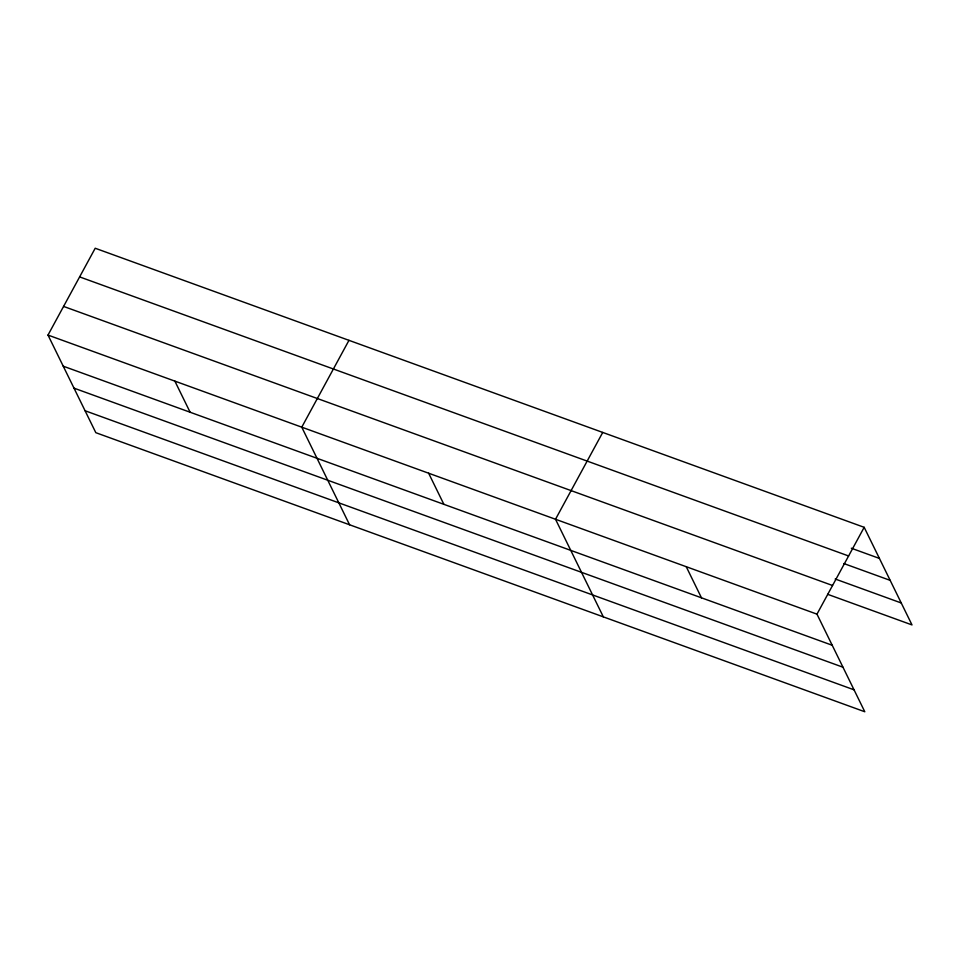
<?xml version="1.0" encoding="UTF-8"?>
<svg xmlns="http://www.w3.org/2000/svg" width="960" height="960" viewBox="0 0 960 960"><rect width="100%" height="100%" fill="white"/><g stroke="black" fill="none" stroke-linecap="round" stroke-linejoin="round"><path stroke-width="1.44" d="M48 335.076L816.972 614.148L864.792 711.756L95.82 432.684L48 335.076L95.208 248.244L864.18 527.316L912 624.924L827.664 594.312M348.972 340.332L301.764 427.176L349.572 524.784M602.736 432.432L555.516 519.264L603.336 616.872M816.972 614.148L864.18 527.316M851.316 548.22L879.42 558.42M79.632 276.9L848.604 555.972M843.792 563.532L890.172 580.368M835.188 579L901.248 602.976M63.576 306.42L832.548 585.492M63.24 366.192L832.212 645.264M73.992 388.14L842.964 667.212M85.068 410.748L854.04 689.82M686.244 566.712L701.484 597.828M428.64 473.22L443.88 504.336M174.876 381.132L190.116 412.236"/></g></svg>
